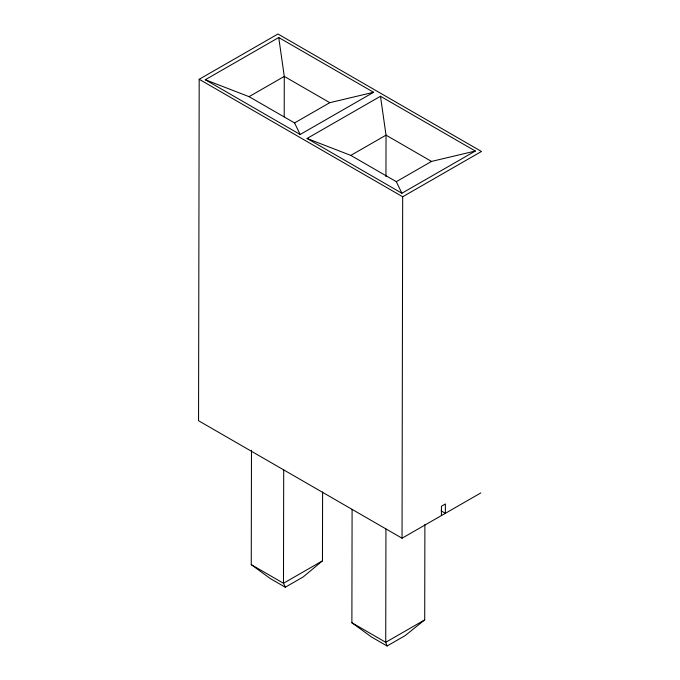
<?xml version="1.0" encoding="UTF-8"?>
<svg xmlns="http://www.w3.org/2000/svg" width="680" height="680" viewBox="0 0 680 680"><rect width="100%" height="100%" fill="white"/><g stroke="black" fill="none" stroke-linecap="round" stroke-linejoin="round"><path stroke-width="1.02" d="M199.189 79.279L402.679 196.767L481.448 151.478L277.958 34L199.189 79.279L198.552 420.733L402.041 538.212L480.811 492.932M322.592 492.039L322.464 560.856L303.229 576.904L285.277 587.222L270.436 578.654L251.26 564.663L251.473 450.313M284.206 116.773L284.282 76.406L278.74 37.527L205.309 79.739L300.161 134.495L373.592 92.284L278.74 37.527M283.696 469.973L283.483 583.262L285.277 587.222M424.889 524.603L424.711 619.888L405.034 635.681L387.09 646L371.501 636.998L351.883 622.752L352.096 509.464M385.951 176.579L386.027 135.15L380.486 96.263L307.054 138.474L401.897 193.239L475.329 151.028L380.486 96.263M385.942 529.006L385.73 642.294L387.09 646M402.041 538.212L402.679 196.767M441.422 515.576L441.439 506.226L445.383 503.965L445.366 513.307L441.125 510.858M205.309 79.739L249.058 96.662L284.282 76.406L329.783 102.68L373.592 92.284M249.058 96.662L294.559 122.927L329.783 102.68M307.054 138.474L350.803 155.397L386.027 135.15L431.528 161.423L475.329 151.028M350.803 155.397L396.304 181.67L431.528 161.423M322.464 560.856L283.483 583.262L251.26 564.663M424.711 619.888L385.73 642.294L351.883 622.752M396.304 181.67L401.897 193.239M294.559 122.927L300.161 134.495"/></g></svg>
